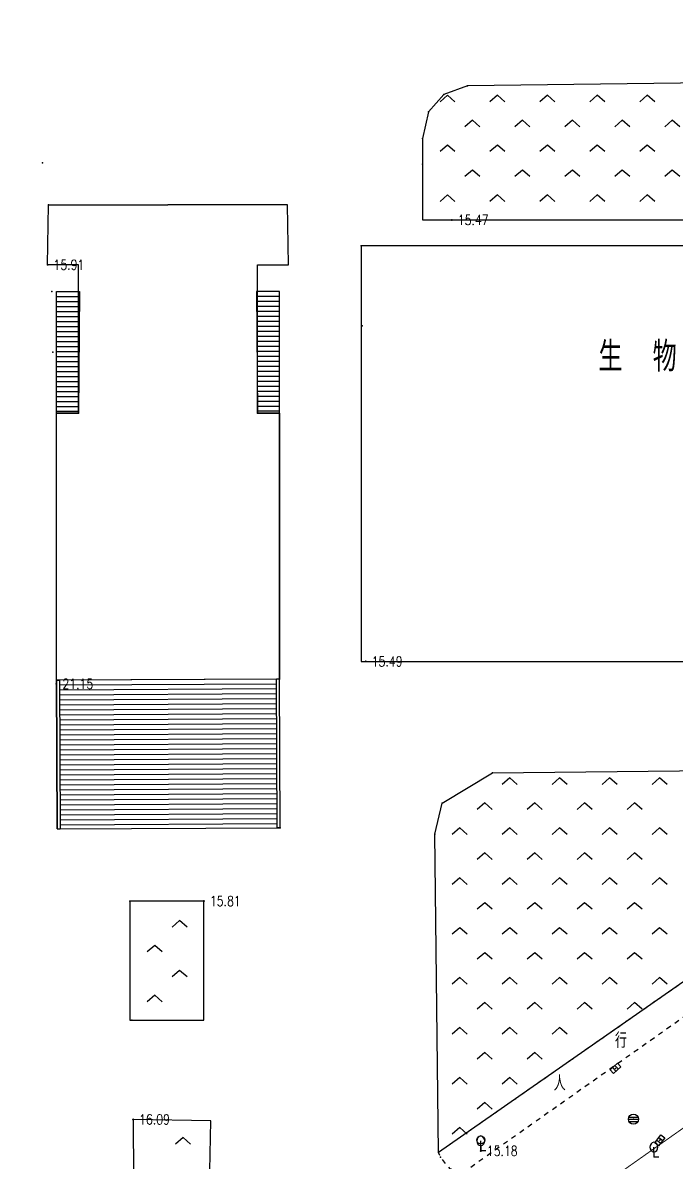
# Model space of a CAD drawing. Extents: x 940 to 2162, y 608 to 1562.
# Drawn here: x 1890.6 to 1956.1, y 857.1 to 971.2 of the extents above; entities that cross this region are included whole.
import ezdxf
from ezdxf.enums import TextEntityAlignment as Align

# ---------------------------------------------------------------- set-up
doc = ezdxf.new("R2010")
doc.units = 0
doc.header["$LTSCALE"] = 0.5
doc.header["$PDSIZE"] = 0.2
doc.linetypes.add('X6', pattern=[2, 1, -1])
doc.layers.get('0').update_dxf_attribs({"linetype": 'CONTINUOUS'})
doc.layers.add('ASSIST', color=7, linetype='CONTINUOUS', plot=False)
for name, color, linetype in [('COMPONENT', 4, 'CONTINUOUS'), ('DLSS', 4, 'CONTINUOUS'), ('GCD', 1, 'CONTINUOUS'), ('GXYZ', 2, 'CONTINUOUS'), ('JMD', 6, 'CONTINUOUS'), ('ZBTZ', 3, 'CONTINUOUS'), ('ZDH', 1, 'CONTINUOUS')]:
    doc.layers.add(name, color=color, linetype=linetype)
doc.styles.add('HZ', font='rs.shx', dxfattribs={"width": 0.8, "bigfont": 'hztxt.shx'})

# ---------------------------------------------------------------- blocks, each defined once
blk = doc.blocks.new('gcbj0103')
for p, q in [((-1, 0), (1, 0)), ((-0.9, 0.43), (0.9, 0.43)), ((-0.88, -0.47), (0.88, -0.47))]:
    blk.add_line(p, q)
blk.add_circle((0, 0), 1)
blk = doc.blocks.new('gc041')
for p, q in [((-1, 0.5), (1, 0.5)), ((-1, -0.5), (-1, 0.5)), ((-0.33, 0.5), (-0.33, -0.5)), ((0.33, 0.5), (0.33, -0.5)), ((1, 0.5), (1, -0.5)), ((1, -0.5), (-1, -0.5))]:
    blk.add_line(p, q)
blk = doc.blocks.new('gc145')
for p, q in [((0, 0), (0, 1.4)), ((1, 0), (0, 0))]:
    blk.add_line(p, q)
blk.add_circle((0, 2.2), 0.8)
blk = doc.blocks.new('gc211')
for p, q in [((0, 0), (-1.5, -1.32)), ((1.5, -1.32), (0, 0))]:
    blk.add_line(p, q)
blk = doc.blocks.new('gc143')
for p, q in [((0, 1), (0, 2)), ((0, 1), (0, 0)), ((1, 0), (0, 0))]:
    blk.add_line(p, q)
for centre, start, end in [((0.225, 2), 102.68038, 257.31962), ((-0.225, 2), 282.68038, 77.31962)]:
    blk.add_arc(centre, 1.025, start, end)
blk = doc.blocks.new('GC200')
at = {"linetype": 'Continuous', "const_width": 0.2, "flags": 128}
blk.add_lwpolyline([(-0.1, 0, 1), (0.1, 0, 1)], format="xyb", close=True, dxfattribs=at)

msp = doc.modelspace()

# ---------------------------------------------------------------- linework, layer by layer
at = {"layer": 'ASSIST', "linetype": 'Continuous', "flags": 128}
for points in [[(1894, 932.09), (1894, 944.28), (1896.3, 944.28), (1896.22, 932.09)], [(1916.34, 932.09), (1916.34, 944.28), (1914.04, 944.28), (1914.13, 932.09)], [(1916.42, 890.59), (1916.34, 905.48), (1894, 905.36), (1894.08, 890.47)]]:
    msp.add_lwpolyline(points, close=True, dxfattribs=at)
at = {"layer": 'DLSS', "linetype": 'X6', "flags": 128}
msp.add_lwpolyline([(1987.57, 896.62), (1932.27, 858.08)], dxfattribs=at)
at = {"layer": 'DLSS', "linetype": 'X6', "elevation": 14.01, "flags": 128}
for points in [[(1986.56, 892.61), (1934.64, 855.99)], [(1934.64, 855.99), (1933.43, 856.44), (1932.47, 857.59), (1932.27, 858.08)]]:
    msp.add_lwpolyline(points, dxfattribs=at)
at = {"layer": 'DLSS', "linetype": 'Continuous', "const_width": 0.1}
msp.add_lwpolyline([(1706.59, 721.05, 0.017307), (1740.62, 730.2, 0.029753), (1759.84, 737.37, 0.002264), (1797.93, 754.41, 0.016867), (1802.95, 756.89, 0.005613), (1818.87, 765.67, 0.016551), (1824.13, 768.88, 0.004146), (1824.78, 769.32, 0.000071), (1862.92, 795.31, 0.002848), (1919.74, 834.52, 0.002246), (1991.3, 884.98)], format="xyb", dxfattribs=at)
at = {"layer": 'JMD', "linetype": 'Continuous'}
for p, q in [((1894, 932.09), (1894, 944.28)), ((1894, 944.28), (1896.3, 944.28)), ((1894, 943.78), (1896.3, 943.78)), ((1896.3, 944.28), (1896.22, 932.09)), ((1916.34, 944.28), (1914.04, 944.28)), ((1914.04, 944.28), (1914.13, 932.09)), ((1916.34, 943.78), (1914.05, 943.78)), ((1894, 943.28), (1896.29, 943.28)), ((1894, 942.78), (1896.29, 942.78)), ((1916.34, 943.28), (1914.05, 943.28)), ((1916.34, 942.78), (1914.05, 942.78)), ((1894, 942.28), (1896.29, 942.28)), ((1894, 941.78), (1896.28, 941.78)), ((1894, 941.28), (1896.28, 941.28)), ((1916.34, 942.28), (1914.06, 942.28)), ((1916.34, 941.78), (1914.06, 941.78)), ((1916.34, 941.28), (1914.06, 941.28)), ((1894, 940.78), (1896.28, 940.78)), ((1894, 940.28), (1896.27, 940.28)), ((1916.34, 940.78), (1914.07, 940.78)), ((1916.34, 940.28), (1914.07, 940.28)), ((1894, 939.78), (1896.27, 939.78)), ((1894, 939.28), (1896.27, 939.28)), ((1916.34, 939.78), (1914.07, 939.78)), ((1916.34, 939.28), (1914.08, 939.28)), ((1894, 938.78), (1896.26, 938.78)), ((1894, 938.28), (1896.26, 938.28)), ((1894, 937.78), (1896.26, 937.78)), ((1916.34, 938.78), (1914.08, 938.78)), ((1916.34, 938.28), (1914.08, 938.28)), ((1916.34, 937.78), (1914.09, 937.78)), ((1894, 937.28), (1896.25, 937.28)), ((1894, 936.78), (1896.25, 936.78)), ((1916.34, 937.28), (1914.09, 937.28)), ((1916.34, 936.78), (1914.09, 936.78)), ((1894, 936.28), (1896.25, 936.28)), ((1894, 935.78), (1896.24, 935.78)), ((1916.34, 936.28), (1914.1, 936.28)), ((1916.34, 935.78), (1914.1, 935.78)), ((1894, 935.28), (1896.24, 935.28)), ((1894, 934.78), (1896.24, 934.78)), ((1916.34, 935.28), (1914.1, 935.28)), ((1916.34, 934.78), (1914.11, 934.78)), ((1894, 934.28), (1896.23, 934.28)), ((1894, 933.78), (1896.23, 933.78)), ((1894, 933.28), (1896.23, 933.28)), ((1916.34, 934.28), (1914.11, 934.28)), ((1916.34, 933.78), (1914.11, 933.78)), ((1916.34, 933.28), (1914.12, 933.28)), ((1894, 932.78), (1896.22, 932.78)), ((1894, 932.28), (1896.22, 932.28)), ((1916.34, 932.78), (1914.12, 932.78)), ((1916.34, 932.28), (1914.12, 932.28)), ((1894, 905.36), (1894.3, 905.36)), ((1894.08, 890.47), (1894, 905.36)), ((1916.04, 905.48), (1894.3, 905.36)), ((1894.3, 905.36), (1894.38, 890.47)), ((1916.05, 904.98), (1894.3, 904.86)), ((1916.34, 905.48), (1916.04, 905.48)), ((1916.12, 890.58), (1916.04, 905.48)), ((1916.42, 890.59), (1916.34, 905.48)), ((1916.05, 904.48), (1894.31, 904.36)), ((1916.05, 903.98), (1894.31, 903.86)), ((1916.05, 903.48), (1894.31, 903.36)), ((1916.06, 902.98), (1894.31, 902.86)), ((1916.06, 902.48), (1894.32, 902.36)), ((1916.06, 901.98), (1894.32, 901.86)), ((1916.07, 901.48), (1894.32, 901.36)), ((1916.07, 900.98), (1894.32, 900.86)), ((1916.07, 900.48), (1894.33, 900.36)), ((1916.07, 899.98), (1894.33, 899.86)), ((1916.08, 899.48), (1894.33, 899.36)), ((1916.08, 898.98), (1894.33, 898.86)), ((1916.08, 898.48), (1894.34, 898.36)), ((1916.08, 897.98), (1894.34, 897.86)), ((1916.09, 897.48), (1894.34, 897.36)), ((1916.09, 896.98), (1894.35, 896.86)), ((1916.09, 896.48), (1894.35, 896.36)), ((1916.09, 895.98), (1894.35, 895.86)), ((1916.1, 895.48), (1894.35, 895.36)), ((1916.1, 894.98), (1894.36, 894.86)), ((1916.1, 894.48), (1894.36, 894.36)), ((1916.11, 893.98), (1894.36, 893.86)), ((1916.11, 893.48), (1894.36, 893.36)), ((1916.11, 892.98), (1894.37, 892.86)), ((1916.11, 892.48), (1894.37, 892.36)), ((1916.12, 891.98), (1894.37, 891.86)), ((1916.12, 891.48), (1894.37, 891.36)), ((1916.12, 890.98), (1894.38, 890.86)), ((1894.08, 890.47), (1894.38, 890.47)), ((1916.42, 890.59), (1916.12, 890.58))]:
    msp.add_line(p, q, dxfattribs=at)
at = {"layer": 'JMD', "linetype": 'Continuous', "flags": 128}
for points in [[(1894, 905.36), (1894, 932.09), (1896.22, 932.09), (1896.22, 946.95), (1893.12, 946.95), (1893.2, 952.96), (1905.17, 952.96)], [(1916.34, 905.36), (1916.34, 932.09), (1914.13, 932.09), (1914.13, 946.95), (1917.23, 946.95), (1917.14, 952.96), (1905.17, 952.96)], [(1916.34, 932.09), (1916.34, 905.48)]]:
    msp.add_lwpolyline(points, dxfattribs=at)
msp.add_lwpolyline([(1924.53, 948.85), (1924.53, 907.24), (1993.54, 907.24), (1993.54, 948.85)], close=True, dxfattribs=at)
at = {"layer": 'ZBTZ', "linetype": 'Continuous', "flags": 128}
msp.add_lwpolyline([(1872.96, 775.75), (2152.33, 970.64), (2149.19, 974.89), (2149.19, 974.89), (2099.77, 939.99, -0.002407), (2052.88, 907.52, -0.000008), (2047.9, 904.11, 0.000043), (2046.94, 903.45, 0.005433), (1949.47, 835.06, -0.007658)], format="xyb", dxfattribs=at)
for points, elevation in [([(1976.51, 963.86), (1976.14, 964.85), (1975.15, 965.38), (1935.17, 964.88), (1932.8, 964), (1931.25, 962.27), (1930.66, 959.61), (1930.66, 957.01), (1930.66, 951.44), (1976.51, 951.44), (1976.51, 963.86)], 15.46), ([(1908.77, 883.25), (1901.34, 883.24), (1901.34, 871.31), (1908.77, 871.31), (1908.77, 883.25)], 15.8), ([(1901.68, 861.38), (1901.74, 849.71), (1909.24, 849.57), (1909.46, 861.23)], 16.09)]:
    msp.add_lwpolyline(points, close=True, dxfattribs=dict(at, elevation=elevation))
msp.add_lwpolyline([(1932.27, 858.08), (1931.89, 889.94), (1932.61, 893.04), (1937.68, 896.07), (1987.57, 896.62)], close=True, dxfattribs=at)
at = {"layer": 'ZDH', "linetype": 'Continuous'}
for p in [(1932.8, 964, 15.44), (1932.8, 964, 15.44), (1932.8, 964, 15.44), (1935.17, 964.88, 15.43), (1935.17, 964.88, 15.43), (1935.17, 964.88, 15.43), (1931.25, 962.27, 15.47), (1931.25, 962.27, 15.47), (1931.25, 962.27, 15.47), (1930.66, 959.61, 15.5), (1930.66, 959.61, 15.5), (1930.66, 959.61, 15.5), (1892.61, 957.15, 15.86), (1930.66, 957.01, 15.47), (1930.66, 957.01, 15.47), (1930.66, 957.01, 15.47), (1893.2, 952.96, 15.85), (1933.59, 951.44, 15.47), (1933.59, 951.44, 15.47), (1933.59, 951.44, 15.47), (1924.53, 948.85, 15.91), (1924.53, 948.85, 15.91), (1924.53, 948.85, 15.91), (1893.12, 946.95, 15.91), (1893.54, 944.28, 15.98), (1924.61, 940.83, 15.93), (1924.61, 940.83, 15.93), (1924.61, 940.83, 15.93), (1893.63, 938.21, 18.59), (1896.22, 932.09, 19.82), (1914.13, 932.09, 19.82), (1924.97, 907.24, 15.49), (1924.97, 907.24, 15.49), (1924.97, 907.24, 15.49), (1894, 904.99, 21.15), (1894, 904.99, 21.15), (1894, 904.99, 21.15), (1916.34, 905.48, 21.18), (1916.34, 905.48, 21.18), (1916.34, 905.48, 21.18), (1937.68, 896.07, 16.3), (1937.68, 896.07, 16.3), (1937.68, 896.07, 16.3), (1932.61, 893.04, 16.05), (1932.61, 893.04, 16.05), (1932.61, 893.04, 16.05), (1916.42, 890.59, 15.9), (1916.42, 890.59, 15.9), (1916.42, 890.59, 15.9), (1931.89, 889.94, 16.16), (1931.89, 889.94, 16.16), (1931.89, 889.94, 16.16), (1901.34, 883.24, 15.81), (1908.77, 883.25, 15.8), (1901.55, 871.31, 15.71), (1949.98, 866.5, 14.75), (1949.98, 866.5, 14.75), (1949.98, 866.5, 14.75), (1901.68, 861.38, 16.09), (1901.68, 861.38, 16.09), (1901.68, 861.38, 16.09), (1951.78, 861.41, 14.83), (1951.78, 861.41, 14.83), (1951.78, 861.41, 14.83), (1954.41, 859.3, 14.74), (1954.41, 859.3, 14.74), (1954.41, 859.3, 14.74), (1932.27, 858.08, 15.34), (1932.27, 858.08, 15.34), (1932.27, 858.08, 15.34), (1936.49, 858.23, 15.18), (1936.49, 858.23, 15.18), (1936.49, 858.23, 15.18), (1932.47, 857.59, 15.28), (1932.47, 857.59, 15.28), (1932.47, 857.59, 15.28)]:
    msp.add_point(p, dxfattribs=at)

# ---------------------------------------------------------------- block references
at = {"layer": 'COMPONENT', "linetype": 'Continuous', "xscale": 0.5, "yscale": 0.5}
msp.add_blockref('gcbj0103', (1951.78, 861.41, 15.43), dxfattribs=at)
at = {"layer": 'GCD', "linetype": 'Continuous'}
ref = msp.add_blockref('GC200', (1933.59, 951.44, 15.47), dxfattribs=dict(at, xscale=0.5, yscale=0.5, zscale=0.5))
ref.add_attrib('height', '15.47', dxfattribs={"linetype": 'Continuous', "height": 1, "style": 'HZ', "width": 0.8}).set_placement((1934.19, 951.44, 15.47), align=Align.MIDDLE_LEFT)
ref = msp.add_blockref('GC200', (1893.12, 946.95, 15.91), dxfattribs=dict(at, xscale=0.5, yscale=0.5, zscale=0.5))
ref.add_attrib('height', '15.91', dxfattribs={"linetype": 'Continuous', "height": 1, "style": 'HZ', "width": 0.8}).set_placement((1893.71, 946.95, 15.91), align=Align.MIDDLE_LEFT)
ref = msp.add_blockref('GC200', (1924.97, 907.24, 15.49), dxfattribs=dict(at, xscale=0.5, yscale=0.5, zscale=0.5))
ref.add_attrib('height', '15.49', dxfattribs={"linetype": 'Continuous', "height": 1, "style": 'HZ', "width": 0.8}).set_placement((1925.57, 907.24, 15.49), align=Align.MIDDLE_LEFT)
ref = msp.add_blockref('GC200', (1894, 904.99, 21.15), dxfattribs=dict(at, xscale=0.5, yscale=0.5, zscale=0.5))
ref.add_attrib('height', '21.15', dxfattribs={"linetype": 'Continuous', "height": 1, "style": 'HZ', "width": 0.8}).set_placement((1894.6, 904.99, 21.15), align=Align.MIDDLE_LEFT)
ref = msp.add_blockref('GC200', (1908.77, 883.25, 15.8), dxfattribs=dict(at, xscale=0.5, yscale=0.5, zscale=0.5))
ref.add_attrib('height', '15.81', dxfattribs={"linetype": 'Continuous', "height": 1, "style": 'HZ', "width": 0.8}).set_placement((1909.37, 883.25, 15.8), align=Align.MIDDLE_LEFT)
ref = msp.add_blockref('GC200', (1901.68, 861.38, 16.09), dxfattribs=dict(at, xscale=0.5, yscale=0.5, zscale=0.5))
ref.add_attrib('height', '16.09', dxfattribs={"linetype": 'Continuous', "height": 1, "style": 'HZ', "width": 0.8}).set_placement((1902.28, 861.38, 16.09), align=Align.MIDDLE_LEFT)
ref = msp.add_blockref('GC200', (1936.49, 858.23, 15.18), dxfattribs=dict(at, xscale=0.5, yscale=0.5, zscale=0.5))
ref.add_attrib('height', '15.18', dxfattribs={"linetype": 'Continuous', "height": 1, "style": 'HZ', "width": 0.8}).set_placement((1937.1, 858.23, 15.18), align=Align.MIDDLE_LEFT)
at = {"layer": 'GXYZ', "linetype": 'Continuous', "yscale": 0.5, "zscale": 0.5}
for p, xscale, rotation in [((1949.98, 866.5, 14.75), 0.4999999999999999, 43.11319257341755), ((1954.41, 859.3, 14.74), 0.5, 52.20452565614759)]:
    msp.add_blockref('gc041', p, dxfattribs=dict(at, xscale=xscale, rotation=rotation))
at = {"layer": 'ZBTZ', "linetype": 'Continuous', "xscale": 0.5, "yscale": 0.5}
for name, p in [('gc211', (1933.16, 963.94)), ('gc211', (1938.16, 963.94)), ('gc211', (1943.16, 963.94)), ('gc211', (1948.16, 963.94)), ('gc211', (1953.16, 963.94)), ('gc211', (1935.66, 961.44)), ('gc211', (1940.66, 961.44)), ('gc211', (1945.66, 961.44)), ('gc211', (1950.66, 961.44)), ('gc211', (1955.66, 961.44)), ('gc211', (1933.16, 958.94)), ('gc211', (1938.16, 958.94)), ('gc211', (1943.16, 958.94)), ('gc211', (1948.16, 958.94)), ('gc211', (1953.16, 958.94)), ('gc211', (1935.66, 956.44)), ('gc211', (1940.66, 956.44)), ('gc211', (1945.66, 956.44)), ('gc211', (1950.66, 956.44)), ('gc211', (1955.66, 956.44)), ('gc211', (1933.16, 953.94)), ('gc211', (1938.16, 953.94)), ('gc211', (1943.16, 953.94)), ('gc211', (1948.16, 953.94)), ('gc211', (1953.16, 953.94)), ('gc211', (1939.39, 895.58)), ('gc211', (1944.39, 895.58)), ('gc211', (1949.39, 895.58)), ('gc211', (1954.39, 895.58)), ('gc211', (1936.89, 893.08)), ('gc211', (1941.89, 893.08)), ('gc211', (1946.89, 893.08)), ('gc211', (1951.89, 893.08)), ('gc211', (1934.39, 890.58)), ('gc211', (1939.39, 890.58)), ('gc211', (1944.39, 890.58)), ('gc211', (1949.39, 890.58)), ('gc211', (1954.39, 890.58)), ('gc211', (1936.89, 888.08)), ('gc211', (1941.89, 888.08)), ('gc211', (1946.89, 888.08)), ('gc211', (1951.89, 888.08)), ('gc211', (1934.39, 885.58)), ('gc211', (1939.39, 885.58)), ('gc211', (1944.39, 885.58)), ('gc211', (1949.39, 885.58)), ('gc211', (1954.39, 885.58)), ('gc211', (1936.89, 883.08)), ('gc211', (1941.89, 883.08)), ('gc211', (1946.89, 883.08)), ('gc211', (1951.89, 883.08)), ('gc211', (1906.34, 881.31)), ('gc211', (1934.39, 880.58)), ('gc211', (1939.39, 880.58)), ('gc211', (1944.39, 880.58)), ('gc211', (1949.39, 880.58)), ('gc211', (1954.39, 880.58)), ('gc211', (1903.84, 878.81)), ('gc211', (1936.89, 878.08)), ('gc211', (1941.89, 878.08)), ('gc211', (1946.89, 878.08)), ('gc211', (1951.89, 878.08)), ('gc211', (1906.34, 876.31)), ('gc211', (1934.39, 875.58)), ('gc211', (1939.39, 875.58)), ('gc211', (1944.39, 875.58)), ('gc211', (1949.39, 875.58)), ('gc211', (1954.39, 875.58)), ('gc211', (1903.84, 873.81)), ('gc211', (1936.89, 873.08)), ('gc211', (1941.89, 873.08)), ('gc211', (1946.89, 873.08)), ('gc211', (1951.89, 873.08)), ('gc211', (1934.39, 870.58)), ('gc211', (1939.39, 870.58)), ('gc211', (1944.39, 870.58)), ('gc211', (1936.89, 868.08)), ('gc211', (1941.89, 868.08)), ('gc211', (1934.39, 865.58)), ('gc211', (1939.39, 865.58)), ('gc211', (1936.89, 863.08)), ('gc211', (1934.39, 860.58)), ('gc211', (1906.68, 859.57)), ('gc145', (1936.49, 858.23, 15.18)), ('gc143', (1936.49, 858.23, 15.18)), ('gc143', (1953.83, 857.61, 14.13))]:
    msp.add_blockref(name, p, dxfattribs=at)

# ---------------------------------------------------------------- texts
at = {"layer": 'DLSS', "linetype": 'Continuous', "style": 'HZ', "width": 0.8}
for s, p in [('行', (1949.93, 868.55)), ('人', (1943.79, 864.26))]:
    msp.add_text(s, height=1.5, dxfattribs=at).set_placement(p)
at = {"layer": 'JMD', "linetype": 'Continuous', "style": 'HZ', "width": 0.8}
for s, p in [('生', (1948.28, 936.26)), ('物', (1953.71, 936.26))]:
    msp.add_text(s, height=3, dxfattribs=at).set_placement(p)

doc.saveas('drawing.dxf')
